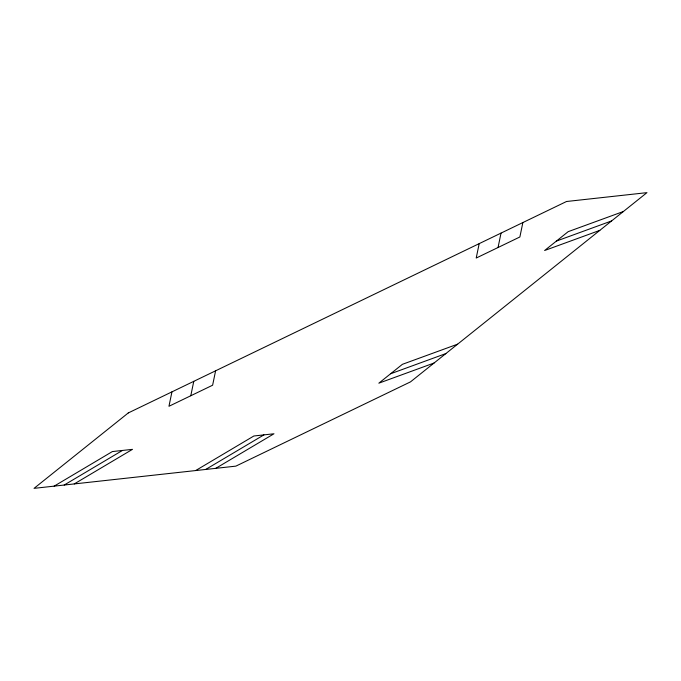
<?xml version="1.0" encoding="UTF-8"?>
<svg xmlns="http://www.w3.org/2000/svg" width="681" height="681" viewBox="0 0 681 681"><rect width="100%" height="100%" fill="white"/><g stroke="black" fill="none" stroke-linecap="round" stroke-linejoin="round"><path stroke-width="1.02" d="M171.944 391.873L168.956 406.285L212.617 385.216L215.605 370.805M190.782 395.746L193.77 381.343M479.194 243.636L476.206 258.048L519.875 236.979L522.863 222.568M498.041 247.509L501.029 233.106M54.157 486.14L112.374 451.563L132.48 449.349L74.263 483.927M64.21 485.034L122.427 450.456M195.643 470.562L253.86 435.993L273.966 433.78L215.749 468.349M205.696 469.456L263.913 434.887M623.396 211.502L568.167 231.668L544.613 250.514L599.833 230.357M556.386 241.091L611.615 220.933M457.623 344.169L402.394 364.326L378.84 383.182L434.069 363.016M390.622 373.75L445.842 353.592M128.275 412.941L34.05 488.354L235.856 466.136L410.507 381.871L646.95 192.646L566.524 201.499L128.275 412.941"/></g></svg>
